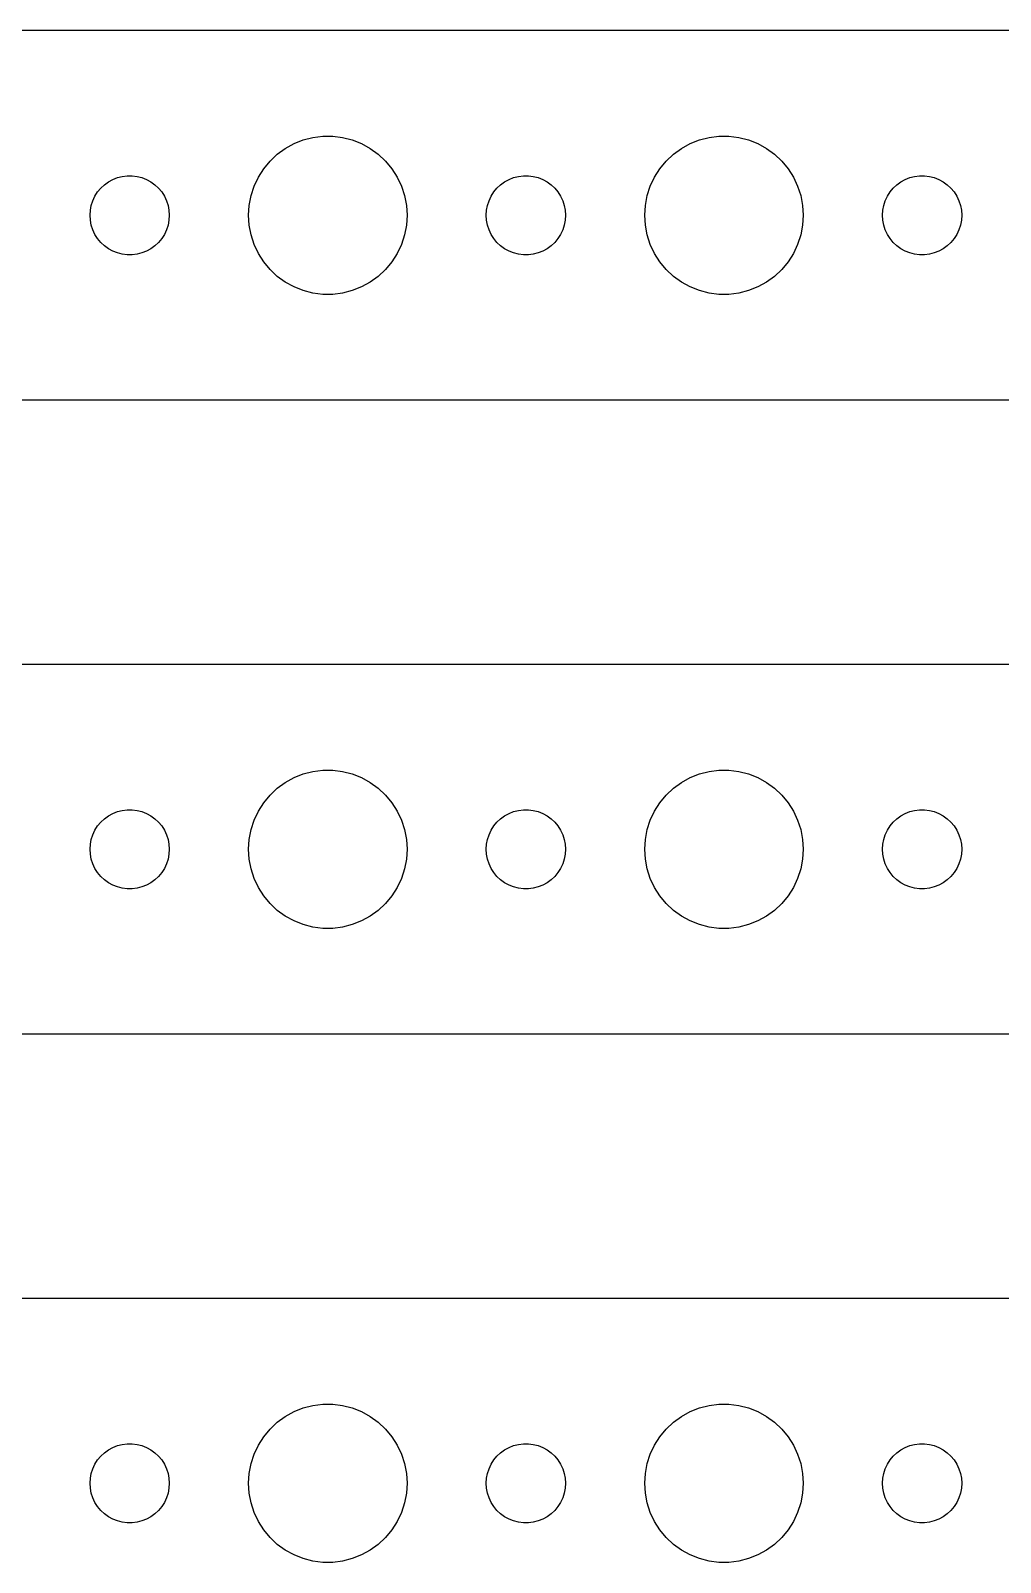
# Model space of a CAD drawing. Header units: metres. Extents: x -142 to 142, y 113 to 223.
# Drawn here: x 33.7 to 70.5, y 165 to 223 of the extents above; entities that cross this region are included whole.
import ezdxf

# ---------------------------------------------------------------- set-up
doc = ezdxf.new("R2010")
doc.units = ezdxf.units.M

msp = doc.modelspace()

# ---------------------------------------------------------------- linework, layer by layer
for p, q in [((137.314, 222.99), (-137.314, 222.99)), ((43.3925, 218.533), (43.7227, 218.714)), ((43.7227, 218.714), (44.0729, 218.853)), ((44.0729, 218.853), (44.4379, 218.947)), ((44.4379, 218.947), (44.8116, 218.994)), ((44.8116, 218.994), (45.1884, 218.994)), ((45.1884, 218.994), (45.5621, 218.947)), ((45.5621, 218.947), (45.927, 218.853)), ((45.927, 218.853), (46.2773, 218.714)), ((46.2773, 218.714), (46.6075, 218.533)), ((58.3925, 218.533), (58.7227, 218.714)), ((58.7227, 218.714), (59.0729, 218.853)), ((59.0729, 218.853), (59.4379, 218.947)), ((59.4379, 218.947), (59.8116, 218.994)), ((59.8116, 218.994), (60.1884, 218.994)), ((60.1884, 218.994), (60.5621, 218.947)), ((60.5621, 218.947), (60.927, 218.853)), ((60.927, 218.853), (61.2773, 218.714)), ((61.2773, 218.714), (61.6075, 218.533)), ((42.5729, 217.763), (42.8131, 218.054)), ((42.8131, 218.054), (43.0877, 218.312)), ((43.0877, 218.312), (43.3925, 218.533)), ((46.6075, 218.533), (46.9123, 218.312)), ((46.9123, 218.312), (47.1869, 218.054)), ((47.1869, 218.054), (47.427, 217.763)), ((57.5729, 217.763), (57.8131, 218.054)), ((57.8131, 218.054), (58.0877, 218.312)), ((58.0877, 218.312), (58.3925, 218.533)), ((61.6075, 218.533), (61.9123, 218.312)), ((61.9123, 218.312), (62.1869, 218.054)), ((62.1869, 218.054), (62.427, 217.763)), ((37.0365, 217.427), (37.2189, 217.473)), ((37.2189, 217.473), (37.4058, 217.497)), ((37.4058, 217.497), (37.5942, 217.497)), ((37.5942, 217.497), (37.7811, 217.473)), ((37.7811, 217.473), (37.9635, 217.427)), ((42.2107, 217.104), (42.3711, 217.445)), ((42.3711, 217.445), (42.5729, 217.763)), ((47.427, 217.763), (47.6289, 217.445)), ((47.6289, 217.445), (47.7893, 217.104)), ((52.0365, 217.427), (52.2189, 217.473)), ((52.2189, 217.473), (52.4058, 217.497)), ((52.4058, 217.497), (52.5942, 217.497)), ((52.5942, 217.497), (52.7811, 217.473)), ((52.7811, 217.473), (52.9635, 217.427)), ((57.2107, 217.104), (57.3711, 217.445)), ((57.3711, 217.445), (57.5729, 217.763)), ((62.427, 217.763), (62.6289, 217.445)), ((62.6289, 217.445), (62.7893, 217.104)), ((67.0365, 217.427), (67.2189, 217.473)), ((67.2189, 217.473), (67.4058, 217.497)), ((67.4058, 217.497), (67.5942, 217.497)), ((67.5942, 217.497), (67.7811, 217.473)), ((67.7811, 217.473), (67.9635, 217.427)), ((36.1855, 216.723), (36.2865, 216.882)), ((36.2865, 216.882), (36.4065, 217.027)), ((36.4065, 217.027), (36.5439, 217.156)), ((36.5439, 217.156), (36.6963, 217.266)), ((36.6963, 217.266), (36.8613, 217.357)), ((36.8613, 217.357), (37.0365, 217.427)), ((37.9635, 217.427), (38.1387, 217.357)), ((38.1387, 217.357), (38.3037, 217.266)), ((38.3037, 217.266), (38.4561, 217.156)), ((38.4561, 217.156), (38.5934, 217.027)), ((38.5934, 217.027), (38.7135, 216.882)), ((38.7135, 216.882), (38.8145, 216.723)), ((42.0942, 216.746), (42.2107, 217.104)), ((47.7893, 217.104), (47.9057, 216.746)), ((51.1855, 216.723), (51.2865, 216.882)), ((51.2865, 216.882), (51.4065, 217.027)), ((51.4065, 217.027), (51.5439, 217.156)), ((51.5439, 217.156), (51.6963, 217.266)), ((51.6963, 217.266), (51.8613, 217.357)), ((51.8613, 217.357), (52.0365, 217.427)), ((52.9635, 217.427), (53.1387, 217.357)), ((53.1387, 217.357), (53.3037, 217.266)), ((53.3037, 217.266), (53.4561, 217.156)), ((53.4561, 217.156), (53.5934, 217.027)), ((53.5934, 217.027), (53.7135, 216.882)), ((53.7135, 216.882), (53.8145, 216.723)), ((57.0942, 216.746), (57.2107, 217.104)), ((62.7893, 217.104), (62.9057, 216.746)), ((66.1855, 216.723), (66.2865, 216.882)), ((66.2865, 216.882), (66.4065, 217.027)), ((66.4065, 217.027), (66.5439, 217.156)), ((66.5439, 217.156), (66.6963, 217.266)), ((66.6963, 217.266), (66.8613, 217.357)), ((66.8613, 217.357), (67.0365, 217.427)), ((67.9635, 217.427), (68.1387, 217.357)), ((68.1387, 217.357), (68.3037, 217.266)), ((68.3037, 217.266), (68.4561, 217.156)), ((68.4561, 217.156), (68.5934, 217.027)), ((68.5934, 217.027), (68.7135, 216.882)), ((68.7135, 216.882), (68.8145, 216.723)), ((36.0118, 216.188), (36.0471, 216.373)), ((36.0471, 216.373), (36.1053, 216.552)), ((36.1053, 216.552), (36.1855, 216.723)), ((38.8145, 216.723), (38.8947, 216.552)), ((38.8947, 216.552), (38.9529, 216.373)), ((38.9529, 216.373), (38.9882, 216.188)), ((42, 216), (42.0237, 216.376)), ((42.0237, 216.376), (42.0942, 216.746)), ((47.9057, 216.746), (47.9763, 216.376)), ((47.9763, 216.376), (48, 216)), ((51.0118, 216.188), (51.0471, 216.373)), ((51.0471, 216.373), (51.1053, 216.552)), ((51.1053, 216.552), (51.1855, 216.723)), ((53.8145, 216.723), (53.8947, 216.552)), ((53.8947, 216.552), (53.9529, 216.373)), ((53.9529, 216.373), (53.9882, 216.188)), ((57, 216), (57.0237, 216.376)), ((57.0237, 216.376), (57.0942, 216.746)), ((62.9057, 216.746), (62.9763, 216.376)), ((62.9763, 216.376), (63, 216)), ((66.0118, 216.188), (66.0471, 216.373)), ((66.0471, 216.373), (66.1053, 216.552)), ((66.1053, 216.552), (66.1855, 216.723)), ((68.8145, 216.723), (68.8947, 216.552)), ((68.8947, 216.552), (68.9529, 216.373)), ((68.9529, 216.373), (68.9882, 216.188)), ((36, 216), (36.0118, 216.188)), ((36.0118, 215.812), (36, 216)), ((36.0471, 215.627), (36.0118, 215.812)), ((38.9882, 215.812), (38.9529, 215.627)), ((38.9882, 216.188), (39, 216)), ((39, 216), (38.9882, 215.812)), ((42.0237, 215.624), (42, 216)), ((48, 216), (47.9763, 215.624)), ((51, 216), (51.0118, 216.188)), ((51.0118, 215.812), (51, 216)), ((51.0471, 215.627), (51.0118, 215.812)), ((53.9882, 215.812), (53.9529, 215.627)), ((53.9882, 216.188), (54, 216)), ((54, 216), (53.9882, 215.812)), ((57.0237, 215.624), (57, 216)), ((63, 216), (62.9763, 215.624)), ((66, 216), (66.0118, 216.188)), ((66.0118, 215.812), (66, 216)), ((66.0471, 215.627), (66.0118, 215.812)), ((68.9882, 215.812), (68.9529, 215.627)), ((68.9882, 216.188), (69, 216)), ((69, 216), (68.9882, 215.812)), ((36.1053, 215.448), (36.0471, 215.627)), ((36.1855, 215.277), (36.1053, 215.448)), ((36.2865, 215.118), (36.1855, 215.277)), ((38.8145, 215.277), (38.7135, 215.118)), ((38.8947, 215.448), (38.8145, 215.277)), ((38.9529, 215.627), (38.8947, 215.448)), ((42.0942, 215.254), (42.0237, 215.624)), ((42.2107, 214.896), (42.0942, 215.254)), ((47.9057, 215.254), (47.7893, 214.896)), ((47.9763, 215.624), (47.9057, 215.254)), ((51.1053, 215.448), (51.0471, 215.627)), ((51.1855, 215.277), (51.1053, 215.448)), ((51.2865, 215.118), (51.1855, 215.277)), ((53.8145, 215.277), (53.7135, 215.118)), ((53.8947, 215.448), (53.8145, 215.277)), ((53.9529, 215.627), (53.8947, 215.448)), ((57.0942, 215.254), (57.0237, 215.624)), ((57.2107, 214.896), (57.0942, 215.254)), ((62.9057, 215.254), (62.7893, 214.896)), ((62.9763, 215.624), (62.9057, 215.254)), ((66.1053, 215.448), (66.0471, 215.627)), ((66.1855, 215.277), (66.1053, 215.448)), ((66.2865, 215.118), (66.1855, 215.277)), ((68.8145, 215.277), (68.7135, 215.118)), ((68.8947, 215.448), (68.8145, 215.277)), ((68.9529, 215.627), (68.8947, 215.448)), ((36.4065, 214.973), (36.2865, 215.118)), ((36.5439, 214.844), (36.4065, 214.973)), ((36.6963, 214.734), (36.5439, 214.844)), ((36.8613, 214.643), (36.6963, 214.734)), ((37.0365, 214.573), (36.8613, 214.643)), ((37.2189, 214.527), (37.0365, 214.573)), ((37.9635, 214.573), (37.7811, 214.527)), ((38.1387, 214.643), (37.9635, 214.573)), ((38.3037, 214.734), (38.1387, 214.643)), ((38.4561, 214.844), (38.3037, 214.734)), ((38.5934, 214.973), (38.4561, 214.844)), ((38.7135, 215.118), (38.5934, 214.973)), ((42.3711, 214.555), (42.2107, 214.896)), ((42.5729, 214.237), (42.3711, 214.555)), ((47.6289, 214.555), (47.427, 214.237)), ((47.7893, 214.896), (47.6289, 214.555)), ((51.4065, 214.973), (51.2865, 215.118)), ((51.5439, 214.844), (51.4065, 214.973)), ((51.6963, 214.734), (51.5439, 214.844)), ((51.8613, 214.643), (51.6963, 214.734)), ((52.0365, 214.573), (51.8613, 214.643)), ((52.2189, 214.527), (52.0365, 214.573)), ((52.9635, 214.573), (52.7811, 214.527)), ((53.1387, 214.643), (52.9635, 214.573)), ((53.3037, 214.734), (53.1387, 214.643)), ((53.4561, 214.844), (53.3037, 214.734)), ((53.5934, 214.973), (53.4561, 214.844)), ((53.7135, 215.118), (53.5934, 214.973)), ((57.3711, 214.555), (57.2107, 214.896)), ((57.5729, 214.237), (57.3711, 214.555)), ((62.6289, 214.555), (62.427, 214.237)), ((62.7893, 214.896), (62.6289, 214.555)), ((66.4065, 214.973), (66.2865, 215.118)), ((66.5439, 214.844), (66.4065, 214.973)), ((66.6963, 214.734), (66.5439, 214.844)), ((66.8613, 214.643), (66.6963, 214.734)), ((67.0365, 214.573), (66.8613, 214.643)), ((67.2189, 214.527), (67.0365, 214.573)), ((67.9635, 214.573), (67.7811, 214.527)), ((68.1387, 214.643), (67.9635, 214.573)), ((68.3037, 214.734), (68.1387, 214.643)), ((68.4561, 214.844), (68.3037, 214.734)), ((68.5934, 214.973), (68.4561, 214.844)), ((68.7135, 215.118), (68.5934, 214.973)), ((37.4058, 214.503), (37.2189, 214.527)), ((37.5942, 214.503), (37.4058, 214.503)), ((37.7811, 214.527), (37.5942, 214.503)), ((42.8131, 213.946), (42.5729, 214.237)), ((47.427, 214.237), (47.1869, 213.946)), ((52.4058, 214.503), (52.2189, 214.527)), ((52.5942, 214.503), (52.4058, 214.503)), ((52.7811, 214.527), (52.5942, 214.503)), ((57.8131, 213.946), (57.5729, 214.237)), ((62.427, 214.237), (62.1869, 213.946)), ((67.4058, 214.503), (67.2189, 214.527)), ((67.5942, 214.503), (67.4058, 214.503)), ((67.7811, 214.527), (67.5942, 214.503)), ((43.0877, 213.688), (42.8131, 213.946)), ((43.3925, 213.467), (43.0877, 213.688)), ((43.7227, 213.286), (43.3925, 213.467)), ((46.6075, 213.467), (46.2773, 213.286)), ((46.9123, 213.688), (46.6075, 213.467)), ((47.1869, 213.946), (46.9123, 213.688)), ((58.0877, 213.688), (57.8131, 213.946)), ((58.3925, 213.467), (58.0877, 213.688)), ((58.7227, 213.286), (58.3925, 213.467)), ((61.6075, 213.467), (61.2773, 213.286)), ((61.9123, 213.688), (61.6075, 213.467)), ((62.1869, 213.946), (61.9123, 213.688)), ((44.0729, 213.147), (43.7227, 213.286)), ((44.4379, 213.053), (44.0729, 213.147)), ((44.8116, 213.006), (44.4379, 213.053)), ((45.1884, 213.006), (44.8116, 213.006)), ((45.5621, 213.053), (45.1884, 213.006)), ((45.927, 213.147), (45.5621, 213.053)), ((46.2773, 213.286), (45.927, 213.147)), ((59.0729, 213.147), (58.7227, 213.286)), ((59.4379, 213.053), (59.0729, 213.147)), ((59.8116, 213.006), (59.4379, 213.053)), ((60.1884, 213.006), (59.8116, 213.006)), ((60.5621, 213.053), (60.1884, 213.006)), ((60.927, 213.147), (60.5621, 213.053)), ((61.2773, 213.286), (60.927, 213.147)), ((-137.314, 209.01), (137.314, 209.01)), ((137.314, 198.99), (-137.314, 198.99)), ((43.7227, 194.714), (44.0729, 194.853)), ((44.0729, 194.853), (44.4379, 194.947)), ((44.4379, 194.947), (44.8116, 194.994)), ((44.8116, 194.994), (45.1884, 194.994)), ((45.1884, 194.994), (45.5621, 194.947)), ((45.5621, 194.947), (45.927, 194.853)), ((45.927, 194.853), (46.2773, 194.714)), ((58.7227, 194.714), (59.0729, 194.853)), ((59.0729, 194.853), (59.4379, 194.947)), ((59.4379, 194.947), (59.8116, 194.994)), ((59.8116, 194.994), (60.1884, 194.994)), ((60.1884, 194.994), (60.5621, 194.947)), ((60.5621, 194.947), (60.927, 194.853)), ((60.927, 194.853), (61.2773, 194.714)), ((42.8131, 194.054), (43.0877, 194.312)), ((43.0877, 194.312), (43.3925, 194.533)), ((43.3925, 194.533), (43.7227, 194.714)), ((46.2773, 194.714), (46.6075, 194.533)), ((46.6075, 194.533), (46.9123, 194.312)), ((46.9123, 194.312), (47.1869, 194.054)), ((57.8131, 194.054), (58.0877, 194.312)), ((58.0877, 194.312), (58.3925, 194.533)), ((58.3925, 194.533), (58.7227, 194.714)), ((61.2773, 194.714), (61.6075, 194.533)), ((61.6075, 194.533), (61.9123, 194.312)), ((61.9123, 194.312), (62.1869, 194.054)), ((42.3711, 193.445), (42.5729, 193.763)), ((42.5729, 193.763), (42.8131, 194.054)), ((47.1869, 194.054), (47.427, 193.763)), ((47.427, 193.763), (47.6289, 193.445)), ((57.3711, 193.445), (57.5729, 193.763)), ((57.5729, 193.763), (57.8131, 194.054)), ((62.1869, 194.054), (62.427, 193.763)), ((62.427, 193.763), (62.6289, 193.445)), ((36.4065, 193.027), (36.5439, 193.156)), ((36.5439, 193.156), (36.6963, 193.266)), ((36.6963, 193.266), (36.8613, 193.357)), ((36.8613, 193.357), (37.0365, 193.427)), ((37.0365, 193.427), (37.2189, 193.473)), ((37.2189, 193.473), (37.4058, 193.497)), ((37.4058, 193.497), (37.5942, 193.497)), ((37.5942, 193.497), (37.7811, 193.473)), ((37.7811, 193.473), (37.9635, 193.427)), ((37.9635, 193.427), (38.1387, 193.357)), ((38.1387, 193.357), (38.3037, 193.266)), ((38.3037, 193.266), (38.4561, 193.156)), ((38.4561, 193.156), (38.5934, 193.027)), ((42.0942, 192.746), (42.2107, 193.104)), ((42.2107, 193.104), (42.3711, 193.445)), ((47.6289, 193.445), (47.7893, 193.104)), ((47.7893, 193.104), (47.9057, 192.746)), ((51.4065, 193.027), (51.5439, 193.156)), ((51.5439, 193.156), (51.6963, 193.266)), ((51.6963, 193.266), (51.8613, 193.357)), ((51.8613, 193.357), (52.0365, 193.427)), ((52.0365, 193.427), (52.2189, 193.473)), ((52.2189, 193.473), (52.4058, 193.497)), ((52.4058, 193.497), (52.5942, 193.497)), ((52.5942, 193.497), (52.7811, 193.473)), ((52.7811, 193.473), (52.9635, 193.427)), ((52.9635, 193.427), (53.1387, 193.357)), ((53.1387, 193.357), (53.3037, 193.266)), ((53.3037, 193.266), (53.4561, 193.156)), ((53.4561, 193.156), (53.5934, 193.027)), ((57.0942, 192.746), (57.2107, 193.104)), ((57.2107, 193.104), (57.3711, 193.445)), ((62.6289, 193.445), (62.7893, 193.104)), ((62.7893, 193.104), (62.9057, 192.746)), ((66.4065, 193.027), (66.5439, 193.156)), ((66.5439, 193.156), (66.6963, 193.266)), ((66.6963, 193.266), (66.8613, 193.357)), ((66.8613, 193.357), (67.0365, 193.427)), ((67.0365, 193.427), (67.2189, 193.473)), ((67.2189, 193.473), (67.4058, 193.497)), ((67.4058, 193.497), (67.5942, 193.497)), ((67.5942, 193.497), (67.7811, 193.473)), ((67.7811, 193.473), (67.9635, 193.427)), ((67.9635, 193.427), (68.1387, 193.357)), ((68.1387, 193.357), (68.3037, 193.266)), ((68.3037, 193.266), (68.4561, 193.156)), ((68.4561, 193.156), (68.5934, 193.027)), ((36.0471, 192.373), (36.1053, 192.552)), ((36.1053, 192.552), (36.1855, 192.723)), ((36.1855, 192.723), (36.2865, 192.882)), ((36.2865, 192.882), (36.4065, 193.027)), ((38.5934, 193.027), (38.7135, 192.882)), ((38.7135, 192.882), (38.8145, 192.723)), ((38.8145, 192.723), (38.8947, 192.552)), ((38.8947, 192.552), (38.9529, 192.373)), ((42.0237, 192.376), (42.0942, 192.746)), ((47.9057, 192.746), (47.9763, 192.376)), ((51.0471, 192.373), (51.1053, 192.552)), ((51.1053, 192.552), (51.1855, 192.723)), ((51.1855, 192.723), (51.2865, 192.882)), ((51.2865, 192.882), (51.4065, 193.027)), ((53.5934, 193.027), (53.7135, 192.882)), ((53.7135, 192.882), (53.8145, 192.723)), ((53.8145, 192.723), (53.8947, 192.552)), ((53.8947, 192.552), (53.9529, 192.373)), ((57.0237, 192.376), (57.0942, 192.746)), ((62.9057, 192.746), (62.9763, 192.376)), ((66.0471, 192.373), (66.1053, 192.552)), ((66.1053, 192.552), (66.1855, 192.723)), ((66.1855, 192.723), (66.2865, 192.882)), ((66.2865, 192.882), (66.4065, 193.027)), ((68.5934, 193.027), (68.7135, 192.882)), ((68.7135, 192.882), (68.8145, 192.723)), ((68.8145, 192.723), (68.8947, 192.552)), ((68.8947, 192.552), (68.9529, 192.373)), ((36, 192), (36.0118, 192.188)), ((36.0118, 191.812), (36, 192)), ((36.0118, 192.188), (36.0471, 192.373)), ((38.9529, 192.373), (38.9882, 192.188)), ((38.9882, 192.188), (39, 192)), ((39, 192), (38.9882, 191.812)), ((42, 192), (42.0237, 192.376)), ((42.0237, 191.624), (42, 192)), ((47.9763, 192.376), (48, 192)), ((48, 192), (47.9763, 191.624)), ((51, 192), (51.0118, 192.188)), ((51.0118, 191.812), (51, 192)), ((51.0118, 192.188), (51.0471, 192.373)), ((53.9529, 192.373), (53.9882, 192.188)), ((53.9882, 192.188), (54, 192)), ((54, 192), (53.9882, 191.812)), ((57, 192), (57.0237, 192.376)), ((57.0237, 191.624), (57, 192)), ((62.9763, 192.376), (63, 192)), ((63, 192), (62.9763, 191.624)), ((66, 192), (66.0118, 192.188)), ((66.0118, 191.812), (66, 192)), ((66.0118, 192.188), (66.0471, 192.373)), ((68.9529, 192.373), (68.9882, 192.188)), ((68.9882, 192.188), (69, 192)), ((69, 192), (68.9882, 191.812)), ((36.0471, 191.627), (36.0118, 191.812)), ((36.1053, 191.448), (36.0471, 191.627)), ((36.1855, 191.277), (36.1053, 191.448)), ((38.8947, 191.448), (38.8145, 191.277)), ((38.9529, 191.627), (38.8947, 191.448)), ((38.9882, 191.812), (38.9529, 191.627)), ((42.0942, 191.254), (42.0237, 191.624)), ((47.9763, 191.624), (47.9057, 191.254)), ((51.0471, 191.627), (51.0118, 191.812)), ((51.1053, 191.448), (51.0471, 191.627)), ((51.1855, 191.277), (51.1053, 191.448)), ((53.8947, 191.448), (53.8145, 191.277)), ((53.9529, 191.627), (53.8947, 191.448)), ((53.9882, 191.812), (53.9529, 191.627)), ((57.0942, 191.254), (57.0237, 191.624)), ((62.9763, 191.624), (62.9057, 191.254)), ((66.0471, 191.627), (66.0118, 191.812)), ((66.1053, 191.448), (66.0471, 191.627)), ((66.1855, 191.277), (66.1053, 191.448)), ((68.8947, 191.448), (68.8145, 191.277)), ((68.9529, 191.627), (68.8947, 191.448)), ((68.9882, 191.812), (68.9529, 191.627)), ((36.2865, 191.118), (36.1855, 191.277)), ((36.4065, 190.973), (36.2865, 191.118)), ((36.5439, 190.844), (36.4065, 190.973)), ((36.6963, 190.734), (36.5439, 190.844)), ((38.4561, 190.844), (38.3037, 190.734)), ((38.5934, 190.973), (38.4561, 190.844)), ((38.7135, 191.118), (38.5934, 190.973)), ((38.8145, 191.277), (38.7135, 191.118)), ((42.2107, 190.896), (42.0942, 191.254)), ((42.3711, 190.555), (42.2107, 190.896)), ((47.7893, 190.896), (47.6289, 190.555)), ((47.9057, 191.254), (47.7893, 190.896)), ((51.2865, 191.118), (51.1855, 191.277)), ((51.4065, 190.973), (51.2865, 191.118)), ((51.5439, 190.844), (51.4065, 190.973)), ((51.6963, 190.734), (51.5439, 190.844)), ((53.4561, 190.844), (53.3037, 190.734)), ((53.5934, 190.973), (53.4561, 190.844)), ((53.7135, 191.118), (53.5934, 190.973)), ((53.8145, 191.277), (53.7135, 191.118)), ((57.2107, 190.896), (57.0942, 191.254)), ((57.3711, 190.555), (57.2107, 190.896)), ((62.7893, 190.896), (62.6289, 190.555)), ((62.9057, 191.254), (62.7893, 190.896)), ((66.2865, 191.118), (66.1855, 191.277)), ((66.4065, 190.973), (66.2865, 191.118)), ((66.5439, 190.844), (66.4065, 190.973)), ((66.6963, 190.734), (66.5439, 190.844)), ((68.4561, 190.844), (68.3037, 190.734)), ((68.5934, 190.973), (68.4561, 190.844)), ((68.7135, 191.118), (68.5934, 190.973)), ((68.8145, 191.277), (68.7135, 191.118)), ((36.8613, 190.643), (36.6963, 190.734)), ((37.0365, 190.573), (36.8613, 190.643)), ((37.2189, 190.527), (37.0365, 190.573)), ((37.4058, 190.503), (37.2189, 190.527)), ((37.5942, 190.503), (37.4058, 190.503)), ((37.7811, 190.527), (37.5942, 190.503)), ((37.9635, 190.573), (37.7811, 190.527)), ((38.1387, 190.643), (37.9635, 190.573)), ((38.3037, 190.734), (38.1387, 190.643)), ((42.5729, 190.237), (42.3711, 190.555)), ((42.8131, 189.946), (42.5729, 190.237)), ((47.427, 190.237), (47.1869, 189.946)), ((47.6289, 190.555), (47.427, 190.237)), ((51.8613, 190.643), (51.6963, 190.734)), ((52.0365, 190.573), (51.8613, 190.643)), ((52.2189, 190.527), (52.0365, 190.573)), ((52.4058, 190.503), (52.2189, 190.527)), ((52.5942, 190.503), (52.4058, 190.503)), ((52.7811, 190.527), (52.5942, 190.503)), ((52.9635, 190.573), (52.7811, 190.527)), ((53.1387, 190.643), (52.9635, 190.573)), ((53.3037, 190.734), (53.1387, 190.643)), ((57.5729, 190.237), (57.3711, 190.555)), ((57.8131, 189.946), (57.5729, 190.237)), ((62.427, 190.237), (62.1869, 189.946)), ((62.6289, 190.555), (62.427, 190.237)), ((66.8613, 190.643), (66.6963, 190.734)), ((67.0365, 190.573), (66.8613, 190.643)), ((67.2189, 190.527), (67.0365, 190.573)), ((67.4058, 190.503), (67.2189, 190.527)), ((67.5942, 190.503), (67.4058, 190.503)), ((67.7811, 190.527), (67.5942, 190.503)), ((67.9635, 190.573), (67.7811, 190.527)), ((68.1387, 190.643), (67.9635, 190.573)), ((68.3037, 190.734), (68.1387, 190.643)), ((43.0877, 189.688), (42.8131, 189.946)), ((43.3925, 189.467), (43.0877, 189.688)), ((46.9123, 189.688), (46.6075, 189.467)), ((47.1869, 189.946), (46.9123, 189.688)), ((58.0877, 189.688), (57.8131, 189.946)), ((58.3925, 189.467), (58.0877, 189.688)), ((61.9123, 189.688), (61.6075, 189.467)), ((62.1869, 189.946), (61.9123, 189.688)), ((43.7227, 189.286), (43.3925, 189.467)), ((44.0729, 189.147), (43.7227, 189.286)), ((44.4379, 189.053), (44.0729, 189.147)), ((44.8116, 189.006), (44.4379, 189.053)), ((45.5621, 189.053), (45.1884, 189.006)), ((45.927, 189.147), (45.5621, 189.053)), ((46.2773, 189.286), (45.927, 189.147)), ((46.6075, 189.467), (46.2773, 189.286)), ((58.7227, 189.286), (58.3925, 189.467)), ((59.0729, 189.147), (58.7227, 189.286)), ((59.4379, 189.053), (59.0729, 189.147)), ((59.8116, 189.006), (59.4379, 189.053)), ((60.5621, 189.053), (60.1884, 189.006)), ((60.927, 189.147), (60.5621, 189.053)), ((61.2773, 189.286), (60.927, 189.147)), ((61.6075, 189.467), (61.2773, 189.286)), ((45.1884, 189.006), (44.8116, 189.006)), ((60.1884, 189.006), (59.8116, 189.006)), ((-137.314, 185.01), (137.314, 185.01)), ((137.314, 174.99), (-137.314, 174.99)), ((43.0877, 170.312), (43.3925, 170.533)), ((43.3925, 170.533), (43.7227, 170.714)), ((43.7227, 170.714), (44.0729, 170.853)), ((44.0729, 170.853), (44.4379, 170.947)), ((44.4379, 170.947), (44.8116, 170.994)), ((44.8116, 170.994), (45.1884, 170.994)), ((45.1884, 170.994), (45.5621, 170.947)), ((45.5621, 170.947), (45.927, 170.853)), ((45.927, 170.853), (46.2773, 170.714)), ((46.2773, 170.714), (46.6075, 170.533)), ((46.6075, 170.533), (46.9123, 170.312)), ((58.0877, 170.312), (58.3925, 170.533)), ((58.3925, 170.533), (58.7227, 170.714)), ((58.7227, 170.714), (59.0729, 170.853)), ((59.0729, 170.853), (59.4379, 170.947)), ((59.4379, 170.947), (59.8116, 170.994)), ((59.8116, 170.994), (60.1884, 170.994)), ((60.1884, 170.994), (60.5621, 170.947)), ((60.5621, 170.947), (60.927, 170.853)), ((60.927, 170.853), (61.2773, 170.714)), ((61.2773, 170.714), (61.6075, 170.533)), ((61.6075, 170.533), (61.9123, 170.312)), ((42.5729, 169.763), (42.8131, 170.054)), ((42.8131, 170.054), (43.0877, 170.312)), ((46.9123, 170.312), (47.1869, 170.054)), ((47.1869, 170.054), (47.427, 169.763)), ((57.5729, 169.763), (57.8131, 170.054)), ((57.8131, 170.054), (58.0877, 170.312)), ((61.9123, 170.312), (62.1869, 170.054)), ((62.1869, 170.054), (62.427, 169.763)), ((36.6963, 169.266), (36.8613, 169.357)), ((36.8613, 169.357), (37.0365, 169.427)), ((37.0365, 169.427), (37.2189, 169.473)), ((37.2189, 169.473), (37.4058, 169.497)), ((37.4058, 169.497), (37.5942, 169.497)), ((37.5942, 169.497), (37.7811, 169.473)), ((37.7811, 169.473), (37.9635, 169.427)), ((37.9635, 169.427), (38.1387, 169.357)), ((38.1387, 169.357), (38.3037, 169.266)), ((42.2107, 169.104), (42.3711, 169.445)), ((42.3711, 169.445), (42.5729, 169.763)), ((47.427, 169.763), (47.6289, 169.445)), ((47.6289, 169.445), (47.7893, 169.104)), ((51.6963, 169.266), (51.8613, 169.357)), ((51.8613, 169.357), (52.0365, 169.427)), ((52.0365, 169.427), (52.2189, 169.473)), ((52.2189, 169.473), (52.4058, 169.497)), ((52.4058, 169.497), (52.5942, 169.497)), ((52.5942, 169.497), (52.7811, 169.473)), ((52.7811, 169.473), (52.9635, 169.427)), ((52.9635, 169.427), (53.1387, 169.357)), ((53.1387, 169.357), (53.3037, 169.266)), ((57.2107, 169.104), (57.3711, 169.445)), ((57.3711, 169.445), (57.5729, 169.763)), ((62.427, 169.763), (62.6289, 169.445)), ((62.6289, 169.445), (62.7893, 169.104)), ((66.6963, 169.266), (66.8613, 169.357)), ((66.8613, 169.357), (67.0365, 169.427)), ((67.0365, 169.427), (67.2189, 169.473)), ((67.2189, 169.473), (67.4058, 169.497)), ((67.4058, 169.497), (67.5942, 169.497)), ((67.5942, 169.497), (67.7811, 169.473)), ((67.7811, 169.473), (67.9635, 169.427)), ((67.9635, 169.427), (68.1387, 169.357)), ((68.1387, 169.357), (68.3037, 169.266)), ((36.1855, 168.723), (36.2865, 168.882)), ((36.2865, 168.882), (36.4065, 169.027)), ((36.4065, 169.027), (36.5439, 169.156)), ((36.5439, 169.156), (36.6963, 169.266)), ((38.3037, 169.266), (38.4561, 169.156)), ((38.4561, 169.156), (38.5934, 169.027)), ((38.5934, 169.027), (38.7135, 168.882)), ((38.7135, 168.882), (38.8145, 168.723)), ((42.0237, 168.376), (42.0942, 168.746)), ((42.0942, 168.746), (42.2107, 169.104)), ((47.7893, 169.104), (47.9057, 168.746)), ((47.9057, 168.746), (47.9763, 168.376)), ((51.1855, 168.723), (51.2865, 168.882)), ((51.2865, 168.882), (51.4065, 169.027)), ((51.4065, 169.027), (51.5439, 169.156)), ((51.5439, 169.156), (51.6963, 169.266)), ((53.3037, 169.266), (53.4561, 169.156)), ((53.4561, 169.156), (53.5934, 169.027)), ((53.5934, 169.027), (53.7135, 168.882)), ((53.7135, 168.882), (53.8145, 168.723)), ((57.0237, 168.376), (57.0942, 168.746)), ((57.0942, 168.746), (57.2107, 169.104)), ((62.7893, 169.104), (62.9057, 168.746)), ((62.9057, 168.746), (62.9763, 168.376)), ((66.1855, 168.723), (66.2865, 168.882)), ((66.2865, 168.882), (66.4065, 169.027)), ((66.4065, 169.027), (66.5439, 169.156)), ((66.5439, 169.156), (66.6963, 169.266)), ((68.3037, 169.266), (68.4561, 169.156)), ((68.4561, 169.156), (68.5934, 169.027)), ((68.5934, 169.027), (68.7135, 168.882)), ((68.7135, 168.882), (68.8145, 168.723)), ((36, 168), (36.0118, 168.188)), ((36.0118, 168.188), (36.0471, 168.373)), ((36.0471, 168.373), (36.1053, 168.552)), ((36.1053, 168.552), (36.1855, 168.723)), ((38.8145, 168.723), (38.8947, 168.552)), ((38.8947, 168.552), (38.9529, 168.373)), ((38.9529, 168.373), (38.9882, 168.188)), ((38.9882, 168.188), (39, 168)), ((42, 168), (42.0237, 168.376)), ((47.9763, 168.376), (48, 168)), ((51, 168), (51.0118, 168.188)), ((51.0118, 168.188), (51.0471, 168.373)), ((51.0471, 168.373), (51.1053, 168.552)), ((51.1053, 168.552), (51.1855, 168.723)), ((53.8145, 168.723), (53.8947, 168.552)), ((53.8947, 168.552), (53.9529, 168.373)), ((53.9529, 168.373), (53.9882, 168.188)), ((53.9882, 168.188), (54, 168)), ((57, 168), (57.0237, 168.376)), ((62.9763, 168.376), (63, 168)), ((66, 168), (66.0118, 168.188)), ((66.0118, 168.188), (66.0471, 168.373)), ((66.0471, 168.373), (66.1053, 168.552)), ((66.1053, 168.552), (66.1855, 168.723)), ((68.8145, 168.723), (68.8947, 168.552)), ((68.8947, 168.552), (68.9529, 168.373)), ((68.9529, 168.373), (68.9882, 168.188)), ((68.9882, 168.188), (69, 168)), ((36.0118, 167.812), (36, 168)), ((36.0471, 167.627), (36.0118, 167.812)), ((36.1053, 167.448), (36.0471, 167.627)), ((38.9529, 167.627), (38.8947, 167.448)), ((38.9882, 167.812), (38.9529, 167.627)), ((39, 168), (38.9882, 167.812)), ((42.0237, 167.624), (42, 168)), ((42.0942, 167.254), (42.0237, 167.624)), ((47.9763, 167.624), (47.9057, 167.254)), ((48, 168), (47.9763, 167.624)), ((51.0118, 167.812), (51, 168)), ((51.0471, 167.627), (51.0118, 167.812)), ((51.1053, 167.448), (51.0471, 167.627)), ((53.9529, 167.627), (53.8947, 167.448)), ((53.9882, 167.812), (53.9529, 167.627)), ((54, 168), (53.9882, 167.812)), ((57.0237, 167.624), (57, 168)), ((57.0942, 167.254), (57.0237, 167.624)), ((62.9763, 167.624), (62.9057, 167.254)), ((63, 168), (62.9763, 167.624)), ((66.0118, 167.812), (66, 168)), ((66.0471, 167.627), (66.0118, 167.812)), ((66.1053, 167.448), (66.0471, 167.627)), ((68.9529, 167.627), (68.8947, 167.448)), ((68.9882, 167.812), (68.9529, 167.627)), ((69, 168), (68.9882, 167.812)), ((36.1855, 167.277), (36.1053, 167.448)), ((36.2865, 167.118), (36.1855, 167.277)), ((36.4065, 166.973), (36.2865, 167.118)), ((38.7135, 167.118), (38.5934, 166.973)), ((38.8145, 167.277), (38.7135, 167.118)), ((38.8947, 167.448), (38.8145, 167.277)), ((42.2107, 166.896), (42.0942, 167.254)), ((47.9057, 167.254), (47.7893, 166.896)), ((51.1855, 167.277), (51.1053, 167.448)), ((51.2865, 167.118), (51.1855, 167.277)), ((51.4065, 166.973), (51.2865, 167.118)), ((53.7135, 167.118), (53.5934, 166.973)), ((53.8145, 167.277), (53.7135, 167.118)), ((53.8947, 167.448), (53.8145, 167.277)), ((57.2107, 166.896), (57.0942, 167.254)), ((62.9057, 167.254), (62.7893, 166.896)), ((66.1855, 167.277), (66.1053, 167.448)), ((66.2865, 167.118), (66.1855, 167.277)), ((66.4065, 166.973), (66.2865, 167.118)), ((68.7135, 167.118), (68.5934, 166.973)), ((68.8145, 167.277), (68.7135, 167.118)), ((68.8947, 167.448), (68.8145, 167.277)), ((36.5439, 166.844), (36.4065, 166.973)), ((36.6963, 166.734), (36.5439, 166.844)), ((36.8613, 166.643), (36.6963, 166.734)), ((37.0365, 166.573), (36.8613, 166.643)), ((37.2189, 166.527), (37.0365, 166.573)), ((37.4058, 166.503), (37.2189, 166.527)), ((37.5942, 166.503), (37.4058, 166.503)), ((37.7811, 166.527), (37.5942, 166.503)), ((37.9635, 166.573), (37.7811, 166.527)), ((38.1387, 166.643), (37.9635, 166.573)), ((38.3037, 166.734), (38.1387, 166.643)), ((38.4561, 166.844), (38.3037, 166.734)), ((38.5934, 166.973), (38.4561, 166.844)), ((42.3711, 166.555), (42.2107, 166.896)), ((42.5729, 166.237), (42.3711, 166.555)), ((47.6289, 166.555), (47.427, 166.237)), ((47.7893, 166.896), (47.6289, 166.555)), ((51.5439, 166.844), (51.4065, 166.973)), ((51.6963, 166.734), (51.5439, 166.844)), ((51.8613, 166.643), (51.6963, 166.734)), ((52.0365, 166.573), (51.8613, 166.643)), ((52.2189, 166.527), (52.0365, 166.573)), ((52.4058, 166.503), (52.2189, 166.527)), ((52.5942, 166.503), (52.4058, 166.503)), ((52.7811, 166.527), (52.5942, 166.503)), ((52.9635, 166.573), (52.7811, 166.527)), ((53.1387, 166.643), (52.9635, 166.573)), ((53.3037, 166.734), (53.1387, 166.643)), ((53.4561, 166.844), (53.3037, 166.734)), ((53.5934, 166.973), (53.4561, 166.844)), ((57.3711, 166.555), (57.2107, 166.896)), ((57.5729, 166.237), (57.3711, 166.555)), ((62.6289, 166.555), (62.427, 166.237)), ((62.7893, 166.896), (62.6289, 166.555)), ((66.5439, 166.844), (66.4065, 166.973)), ((66.6963, 166.734), (66.5439, 166.844)), ((66.8613, 166.643), (66.6963, 166.734)), ((67.0365, 166.573), (66.8613, 166.643)), ((67.2189, 166.527), (67.0365, 166.573)), ((67.4058, 166.503), (67.2189, 166.527)), ((67.5942, 166.503), (67.4058, 166.503)), ((67.7811, 166.527), (67.5942, 166.503)), ((67.9635, 166.573), (67.7811, 166.527)), ((68.1387, 166.643), (67.9635, 166.573)), ((68.3037, 166.734), (68.1387, 166.643)), ((68.4561, 166.844), (68.3037, 166.734)), ((68.5934, 166.973), (68.4561, 166.844)), ((42.8131, 165.946), (42.5729, 166.237)), ((43.0877, 165.688), (42.8131, 165.946)), ((47.1869, 165.946), (46.9123, 165.688)), ((47.427, 166.237), (47.1869, 165.946)), ((57.8131, 165.946), (57.5729, 166.237)), ((58.0877, 165.688), (57.8131, 165.946)), ((62.1869, 165.946), (61.9123, 165.688)), ((62.427, 166.237), (62.1869, 165.946)), ((43.3925, 165.467), (43.0877, 165.688)), ((43.7227, 165.286), (43.3925, 165.467)), ((44.0729, 165.147), (43.7227, 165.286)), ((46.2773, 165.286), (45.927, 165.147)), ((46.6075, 165.467), (46.2773, 165.286)), ((46.9123, 165.688), (46.6075, 165.467)), ((58.3925, 165.467), (58.0877, 165.688)), ((58.7227, 165.286), (58.3925, 165.467)), ((59.0729, 165.147), (58.7227, 165.286)), ((61.2773, 165.286), (60.927, 165.147)), ((61.6075, 165.467), (61.2773, 165.286)), ((61.9123, 165.688), (61.6075, 165.467)), ((44.4379, 165.053), (44.0729, 165.147)), ((44.8116, 165.006), (44.4379, 165.053)), ((45.1884, 165.006), (44.8116, 165.006)), ((45.5621, 165.053), (45.1884, 165.006)), ((45.927, 165.147), (45.5621, 165.053)), ((59.4379, 165.053), (59.0729, 165.147)), ((59.8116, 165.006), (59.4379, 165.053)), ((60.1884, 165.006), (59.8116, 165.006)), ((60.5621, 165.053), (60.1884, 165.006)), ((60.927, 165.147), (60.5621, 165.053))]:
    msp.add_line(p, q)

doc.saveas('drawing.dxf')
